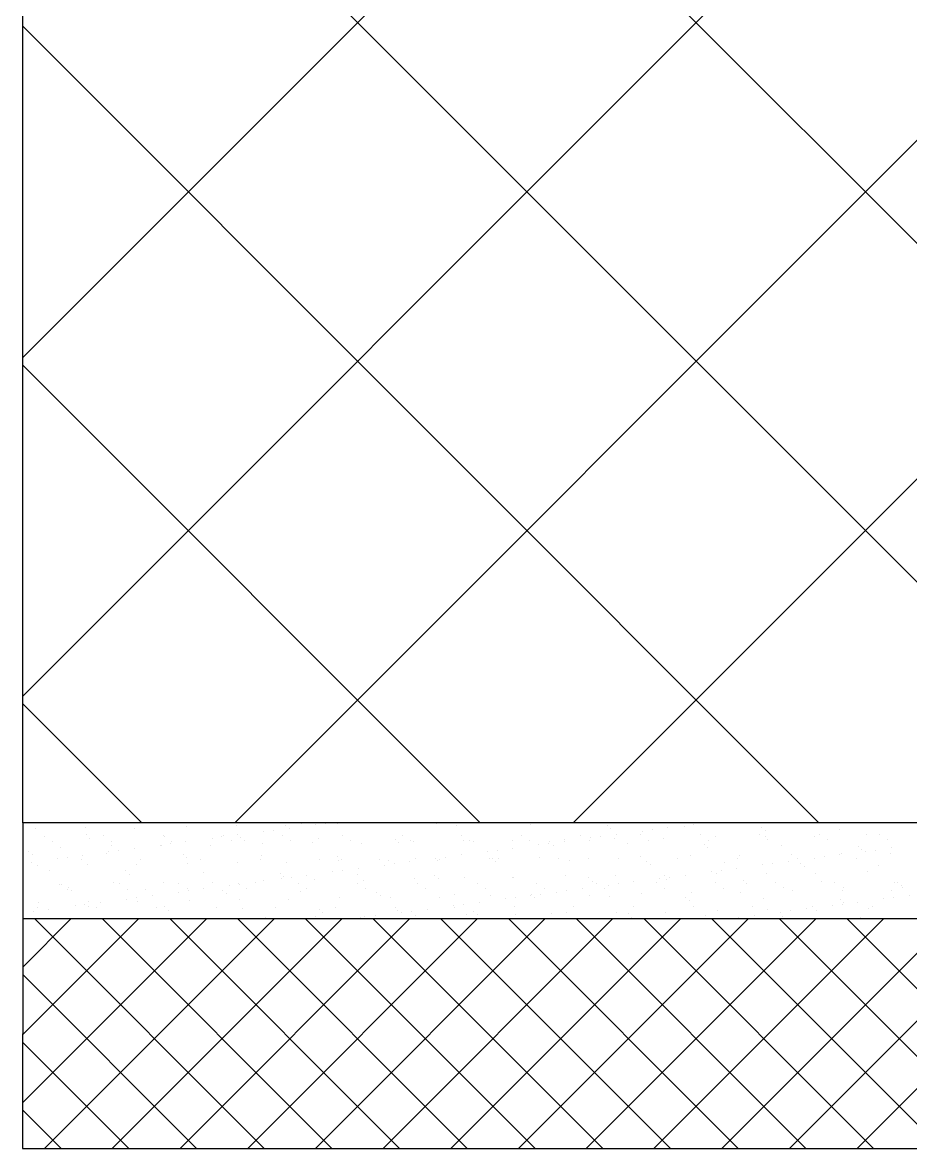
# Model space of a CAD drawing. Header units: metres. Extents: x 668617 to 675126, y 2286318 to 2293677.
# Drawn here: x 672241.303 to 672243.621, y 2287839.44 to 2287842.378 of the extents above; entities that cross this region are included whole.
import ezdxf

# ---------------------------------------------------------------- set-up
doc = ezdxf.new("R2010")
doc.units = ezdxf.units.M
doc.header["$MEASUREMENT"] = 0
doc.layers.add('DMTG_SECCIONES_VIALES', color=250, linetype='Continuous')

msp = doc.modelspace()

# ---------------------------------------------------------------- linework, layer by layer
at = {"layer": 'DMTG_SECCIONES_VIALES', "color": 252, "linetype": 'Continuous', "true_color": 0x939598}
for p, q in [((672241.30355, 2287841.5041), (672245.93922, 2287846.13977)), ((672241.30355, 2287840.62021), (672246.30355, 2287845.62021)), ((672241.85699, 2287840.28977), (672246.30355, 2287844.73633)), ((672245.14971, 2287840.28977), (672241.30355, 2287844.13593)), ((672242.74087, 2287840.28977), (672246.30355, 2287843.85245)), ((672244.26583, 2287840.28977), (672241.30355, 2287843.25205)), ((672243.38194, 2287840.28977), (672241.30355, 2287842.36816)), ((672242.49806, 2287840.28977), (672241.30355, 2287841.48428)), ((672241.61418, 2287840.28977), (672241.30355, 2287840.6004)), ((672241.303, 2287839.55901), (672241.78377, 2287840.03977)), ((672241.30321, 2287839.73599), (672241.60699, 2287840.03977)), ((672241.30341, 2287839.91296), (672241.43021, 2287840.03977)), ((672241.93385, 2287839.43977), (672241.33385, 2287840.03977)), ((672241.36054, 2287839.43977), (672241.96054, 2287840.03977)), ((672242.11062, 2287839.43977), (672241.51062, 2287840.03977)), ((672241.53732, 2287839.43977), (672242.13732, 2287840.03977)), ((672242.2874, 2287839.43977), (672241.6874, 2287840.03977)), ((672241.7141, 2287839.43977), (672242.3141, 2287840.03977)), ((672242.46418, 2287839.43977), (672241.86418, 2287840.03977)), ((672241.89087, 2287839.43977), (672242.49087, 2287840.03977)), ((672242.64095, 2287839.43977), (672242.04095, 2287840.03977)), ((672242.06765, 2287839.43977), (672242.66765, 2287840.03977)), ((672242.81773, 2287839.43977), (672242.21773, 2287840.03977)), ((672242.24443, 2287839.43977), (672242.84443, 2287840.03977)), ((672242.99451, 2287839.43977), (672242.39451, 2287840.03977)), ((672242.4212, 2287839.43977), (672243.0212, 2287840.03977)), ((672243.17128, 2287839.43977), (672242.57128, 2287840.03977)), ((672242.59798, 2287839.43977), (672243.19798, 2287840.03977)), ((672243.34806, 2287839.43977), (672242.74806, 2287840.03977)), ((672242.77476, 2287839.43977), (672243.37476, 2287840.03977)), ((672243.52484, 2287839.43977), (672242.92484, 2287840.03977)), ((672242.95153, 2287839.43977), (672243.55153, 2287840.03977)), ((672243.70161, 2287839.43977), (672243.10161, 2287840.03977)), ((672243.12831, 2287839.43977), (672243.72831, 2287840.03977)), ((672243.87839, 2287839.43977), (672243.27839, 2287840.03977)), ((672243.30509, 2287839.43977), (672243.90509, 2287840.03977)), ((672244.05517, 2287839.43977), (672243.45517, 2287840.03977)), ((672243.48186, 2287839.43977), (672244.08186, 2287840.03977)), ((672241.75707, 2287839.43977), (672241.30338, 2287839.89346)), ((672241.58029, 2287839.43977), (672241.30318, 2287839.71688)), ((672241.40352, 2287839.43977), (672241.30298, 2287839.5403))]:
    msp.add_line(p, q, dxfattribs=at)
at = {"layer": 'DMTG_SECCIONES_VIALES'}
for p, q in [((672241.30355, 2287840.28977), (672241.30355, 2287840.03977)), ((672241.30355, 2287840.03977), (672241.30287, 2287839.43977)), ((672241.30355, 2287840.03977), (672246.30355, 2287840.03977)), ((672241.30287, 2287839.43977), (672246.30355, 2287839.43977))]:
    msp.add_line(p, q, dxfattribs=at)
at = {"layer": 'DMTG_SECCIONES_VIALES', "color": 18, "linetype": 'Continuous', "true_color": 0x000000}
for p, q in [((672242.03244, 2287840.28748), (672242.03244, 2287840.28748)), ((672242.06677, 2287840.28484), (672242.06677, 2287840.28484)), ((672242.09279, 2287840.28827), (672242.09279, 2287840.28827)), ((672242.12526, 2287840.28667), (672242.12526, 2287840.28667)), ((672242.25614, 2287840.28834), (672242.25614, 2287840.28834)), ((672242.38405, 2287840.28773), (672242.38405, 2287840.28773)), ((672242.62934, 2287840.28537), (672242.62934, 2287840.28537)), ((672243.05499, 2287840.28549), (672243.05499, 2287840.28549)), ((672243.08101, 2287840.28891), (672243.08101, 2287840.28891)), ((672241.33761, 2287840.27483), (672241.33761, 2287840.27483)), ((672241.35946, 2287840.25501), (672241.35946, 2287840.25501)), ((672241.46849, 2287840.2765), (672241.46849, 2287840.2765)), ((672241.46982, 2287840.25818), (672241.46982, 2287840.25818)), ((672241.51517, 2287840.25529), (672241.51517, 2287840.25529)), ((672241.59639, 2287840.27589), (672241.59639, 2287840.27589)), ((672241.67088, 2287840.25557), (672241.67088, 2287840.25557)), ((672241.73143, 2287840.28075), (672241.73143, 2287840.28075)), ((672241.82658, 2287840.25585), (672241.82658, 2287840.25585)), ((672241.86231, 2287840.28242), (672241.86231, 2287840.28242)), ((672241.86426, 2287840.25818), (672241.86426, 2287840.25818)), ((672241.93218, 2287840.26712), (672241.93218, 2287840.26712)), ((672241.9582, 2287840.27055), (672241.9582, 2287840.27055)), ((672241.98229, 2287840.25614), (672241.98229, 2287840.25614)), ((672241.99022, 2287840.28181), (672241.99022, 2287840.28181)), ((672241.99885, 2287840.2759), (672241.99885, 2287840.2759)), ((672242.138, 2287840.25642), (672242.138, 2287840.25642)), ((672242.2937, 2287840.2567), (672242.2937, 2287840.2567)), ((672242.43553, 2287840.28134), (672242.43553, 2287840.28134)), ((672242.44941, 2287840.25699), (672242.44941, 2287840.25699)), ((672242.60512, 2287840.25727), (672242.60512, 2287840.25727)), ((672242.76083, 2287840.25755), (672242.76083, 2287840.25755)), ((672242.82941, 2287840.28365), (672242.82941, 2287840.28365)), ((672242.83863, 2287840.2752), (672242.83863, 2287840.2752)), ((672242.85248, 2287840.25883), (672242.85248, 2287840.25883)), ((672242.91653, 2287840.25784), (672242.91653, 2287840.25784)), ((672242.9204, 2287840.26777), (672242.9204, 2287840.26777)), ((672242.94642, 2287840.27119), (672242.94642, 2287840.27119)), ((672242.98707, 2287840.27655), (672242.98707, 2287840.27655)), ((672243.03243, 2287840.27923), (672243.03243, 2287840.27923)), ((672243.07224, 2287840.25812), (672243.07224, 2287840.25812)), ((672243.22795, 2287840.2584), (672243.22795, 2287840.2584)), ((672243.23251, 2287840.27751), (672243.23251, 2287840.27751)), ((672243.24172, 2287840.26906), (672243.24172, 2287840.26906)), ((672243.24229, 2287840.25497), (672243.24229, 2287840.25497)), ((672243.38365, 2287840.25868), (672243.38365, 2287840.25868)), ((672243.43553, 2287840.27309), (672243.43553, 2287840.27309)), ((672243.50524, 2287840.25923), (672243.50524, 2287840.25923)), ((672243.53936, 2287840.25897), (672243.53936, 2287840.25897)), ((672241.38055, 2287840.24157), (672241.38055, 2287840.24157)), ((672241.47904, 2287840.24974), (672241.47904, 2287840.24974)), ((672241.5361, 2287840.22962), (672241.5361, 2287840.22962)), ((672241.53625, 2287840.24186), (672241.53625, 2287840.24186)), ((672241.663, 2287840.23169), (672241.663, 2287840.23169)), ((672241.66697, 2287840.23129), (672241.66697, 2287840.23129)), ((672241.67284, 2287840.25376), (672241.67284, 2287840.25376)), ((672241.68903, 2287840.23511), (672241.68903, 2287840.23511)), ((672241.69196, 2287840.24214), (672241.69196, 2287840.24214)), ((672241.72968, 2287840.24046), (672241.72968, 2287840.24046)), ((672241.79488, 2287840.23068), (672241.79488, 2287840.23068)), ((672241.79759, 2287840.2494), (672241.79759, 2287840.2494)), ((672241.82362, 2287840.25283), (672241.82362, 2287840.25283)), ((672241.84767, 2287840.24242), (672241.84767, 2287840.24242)), ((672241.87292, 2287840.25204), (672241.87292, 2287840.25204)), ((672241.88213, 2287840.2436), (672241.88213, 2287840.2436)), ((672241.92992, 2287840.23554), (672241.92992, 2287840.23554)), ((672242.00337, 2287840.24271), (672242.00337, 2287840.24271)), ((672242.0608, 2287840.23721), (672242.0608, 2287840.23721)), ((672242.07594, 2287840.24762), (672242.07594, 2287840.24762)), ((672242.15908, 2287840.24299), (672242.15908, 2287840.24299)), ((672242.18871, 2287840.2366), (672242.18871, 2287840.2366)), ((672242.27601, 2287840.2459), (672242.27601, 2287840.2459)), ((672242.28523, 2287840.23746), (672242.28523, 2287840.23746)), ((672242.31479, 2287840.24327), (672242.31479, 2287840.24327)), ((672242.32375, 2287840.24146), (672242.32375, 2287840.24146)), ((672242.45463, 2287840.24313), (672242.45463, 2287840.24313)), ((672242.4705, 2287840.24355), (672242.4705, 2287840.24355)), ((672242.47903, 2287840.24148), (672242.47903, 2287840.24148)), ((672242.58254, 2287840.24252), (672242.58254, 2287840.24252)), ((672242.6262, 2287840.24384), (672242.6262, 2287840.24384)), ((672242.65122, 2287840.23233), (672242.65122, 2287840.23233)), ((672242.67725, 2287840.23576), (672242.67725, 2287840.23576)), ((672242.67911, 2287840.23976), (672242.67911, 2287840.23976)), ((672242.68832, 2287840.23132), (672242.68832, 2287840.23132)), ((672242.71758, 2287840.24738), (672242.71758, 2287840.24738)), ((672242.7179, 2287840.24111), (672242.7179, 2287840.24111)), ((672242.78191, 2287840.24412), (672242.78191, 2287840.24412)), ((672242.78581, 2287840.25005), (672242.78581, 2287840.25005)), ((672242.81184, 2287840.25347), (672242.81184, 2287840.25347)), ((672242.84846, 2287840.24905), (672242.84846, 2287840.24905)), ((672242.88213, 2287840.23534), (672242.88213, 2287840.23534)), ((672242.93762, 2287840.2444), (672242.93762, 2287840.2444)), ((672242.97637, 2287840.24844), (672242.97637, 2287840.24844)), ((672243.0822, 2287840.23362), (672243.0822, 2287840.23362)), ((672243.09142, 2287840.22518), (672243.09142, 2287840.22518)), ((672243.09332, 2287840.24469), (672243.09332, 2287840.24469)), ((672243.11141, 2287840.2533), (672243.11141, 2287840.2533)), ((672243.24903, 2287840.24497), (672243.24903, 2287840.24497)), ((672243.28522, 2287840.2292), (672243.28522, 2287840.2292)), ((672243.37019, 2287840.25436), (672243.37019, 2287840.25436)), ((672243.40474, 2287840.24525), (672243.40474, 2287840.24525)), ((672243.48529, 2287840.22748), (672243.48529, 2287840.22748)), ((672243.56045, 2287840.24553), (672243.56045, 2287840.24553)), ((672241.31952, 2287840.2143), (672241.31952, 2287840.2143)), ((672241.32873, 2287840.20585), (672241.32873, 2287840.20585)), ((672241.39382, 2287840.19625), (672241.39382, 2287840.19625)), ((672241.40105, 2287840.22475), (672241.40105, 2287840.22475)), ((672241.41985, 2287840.19967), (672241.41985, 2287840.19967)), ((672241.4605, 2287840.20503), (672241.4605, 2287840.20503)), ((672241.52254, 2287840.20988), (672241.52254, 2287840.20988)), ((672241.52841, 2287840.21397), (672241.52841, 2287840.21397)), ((672241.55444, 2287840.21739), (672241.55444, 2287840.21739)), ((672241.59509, 2287840.22274), (672241.59509, 2287840.22274)), ((672241.72261, 2287840.20816), (672241.72261, 2287840.20816)), ((672241.73183, 2287840.19971), (672241.73183, 2287840.19971)), ((672241.92563, 2287840.20374), (672241.92563, 2287840.20374)), ((672242.1257, 2287840.20202), (672242.1257, 2287840.20202)), ((672242.32873, 2287840.1976), (672242.32873, 2287840.1976)), ((672242.38204, 2287840.19689), (672242.38204, 2287840.19689)), ((672242.40807, 2287840.20032), (672242.40807, 2287840.20032)), ((672242.44872, 2287840.20567), (672242.44872, 2287840.20567)), ((672242.51663, 2287840.21461), (672242.51663, 2287840.21461)), ((672242.52224, 2287840.19625), (672242.52224, 2287840.19625)), ((672242.5288, 2287840.19588), (672242.5288, 2287840.19588)), ((672242.54266, 2287840.21804), (672242.54266, 2287840.21804)), ((672242.58331, 2287840.22339), (672242.58331, 2287840.22339)), ((672242.65312, 2287840.19792), (672242.65312, 2287840.19792)), ((672242.78103, 2287840.19731), (672242.78103, 2287840.19731)), ((672242.85782, 2287840.19576), (672242.85782, 2287840.19576)), ((672242.91607, 2287840.20217), (672242.91607, 2287840.20217)), ((672243.01352, 2287840.19605), (672243.01352, 2287840.19605)), ((672243.04695, 2287840.20384), (672243.04695, 2287840.20384)), ((672243.16923, 2287840.19633), (672243.16923, 2287840.19633)), ((672243.17485, 2287840.20323), (672243.17485, 2287840.20323)), ((672243.3099, 2287840.2081), (672243.3099, 2287840.2081)), ((672243.32494, 2287840.19661), (672243.32494, 2287840.19661)), ((672243.37026, 2287840.19754), (672243.37026, 2287840.19754)), ((672243.39629, 2287840.20096), (672243.39629, 2287840.20096)), ((672243.43694, 2287840.20631), (672243.43694, 2287840.20631)), ((672243.44078, 2287840.20976), (672243.44078, 2287840.20976)), ((672243.48064, 2287840.19689), (672243.48064, 2287840.19689)), ((672243.49451, 2287840.21904), (672243.49451, 2287840.21904)), ((672243.50485, 2287840.21525), (672243.50485, 2287840.21525)), ((672243.53088, 2287840.21868), (672243.53088, 2287840.21868)), ((672243.56868, 2287840.20915), (672243.56868, 2287840.20915)), ((672243.57153, 2287840.22403), (672243.57153, 2287840.22403)), ((672241.32591, 2287840.18731), (672241.32591, 2287840.18731)), ((672241.34076, 2287840.17849), (672241.34076, 2287840.17849)), ((672241.45645, 2287840.19322), (672241.45645, 2287840.19322)), ((672241.47164, 2287840.18016), (672241.47164, 2287840.18016)), ((672241.59954, 2287840.17954), (672241.59954, 2287840.17954)), ((672241.61216, 2287840.1935), (672241.61216, 2287840.1935)), ((672241.73458, 2287840.18441), (672241.73458, 2287840.18441)), ((672241.76787, 2287840.19378), (672241.76787, 2287840.19378)), ((672241.86546, 2287840.18608), (672241.86546, 2287840.18608)), ((672241.92357, 2287840.19407), (672241.92357, 2287840.19407)), ((672241.99337, 2287840.18547), (672241.99337, 2287840.18547)), ((672242.07928, 2287840.19435), (672242.07928, 2287840.19435)), ((672242.12841, 2287840.19033), (672242.12841, 2287840.19033)), ((672242.13492, 2287840.19357), (672242.13492, 2287840.19357)), ((672242.17954, 2287840.17023), (672242.17954, 2287840.17023)), ((672242.23499, 2287840.19463), (672242.23499, 2287840.19463)), ((672242.24746, 2287840.17917), (672242.24746, 2287840.17917)), ((672242.25929, 2287840.192), (672242.25929, 2287840.192)), ((672242.27348, 2287840.1826), (672242.27348, 2287840.1826)), ((672242.31413, 2287840.18795), (672242.31413, 2287840.18795)), ((672242.3872, 2287840.19139), (672242.3872, 2287840.19139)), ((672242.39069, 2287840.19491), (672242.39069, 2287840.19491)), ((672242.53801, 2287840.18744), (672242.53801, 2287840.18744)), ((672242.5464, 2287840.1952), (672242.5464, 2287840.1952)), ((672242.70211, 2287840.19548), (672242.70211, 2287840.19548)), ((672242.73182, 2287840.19146), (672242.73182, 2287840.19146)), ((672242.93189, 2287840.18974), (672242.93189, 2287840.18974)), ((672242.94111, 2287840.1813), (672242.94111, 2287840.1813)), ((672243.13491, 2287840.18532), (672243.13491, 2287840.18532)), ((672243.16776, 2287840.17088), (672243.16776, 2287840.17088)), ((672243.23568, 2287840.17982), (672243.23568, 2287840.17982)), ((672243.2617, 2287840.18324), (672243.2617, 2287840.18324)), ((672243.30235, 2287840.18859), (672243.30235, 2287840.18859)), ((672243.33499, 2287840.1836), (672243.33499, 2287840.1836)), ((672243.3442, 2287840.17516), (672243.3442, 2287840.17516)), ((672243.53801, 2287840.17918), (672243.53801, 2287840.17918)), ((672241.37223, 2287840.16599), (672241.37223, 2287840.16599)), ((672241.5723, 2287840.16428), (672241.5723, 2287840.16428)), ((672241.58152, 2287840.15583), (672241.58152, 2287840.15583)), ((672241.77533, 2287840.15985), (672241.77533, 2287840.15985)), ((672241.93307, 2287840.1392), (672241.93307, 2287840.1392)), ((672241.9754, 2287840.15814), (672241.9754, 2287840.15814)), ((672241.97828, 2287840.14373), (672241.97828, 2287840.14373)), ((672241.98461, 2287840.14969), (672241.98461, 2287840.14969)), ((672242.0043, 2287840.14716), (672242.0043, 2287840.14716)), ((672242.04495, 2287840.15251), (672242.04495, 2287840.15251)), ((672242.06395, 2287840.14087), (672242.06395, 2287840.14087)), ((672242.11287, 2287840.16145), (672242.11287, 2287840.16145)), ((672242.13889, 2287840.16488), (672242.13889, 2287840.16488)), ((672242.17842, 2287840.15371), (672242.17842, 2287840.15371)), ((672242.19186, 2287840.14026), (672242.19186, 2287840.14026)), ((672242.3269, 2287840.14512), (672242.3269, 2287840.14512)), ((672242.37849, 2287840.152), (672242.37849, 2287840.152)), ((672242.38771, 2287840.14355), (672242.38771, 2287840.14355)), ((672242.45778, 2287840.14679), (672242.45778, 2287840.14679)), ((672242.58151, 2287840.14758), (672242.58151, 2287840.14758)), ((672242.58569, 2287840.14618), (672242.58569, 2287840.14618)), ((672242.72073, 2287840.15104), (672242.72073, 2287840.15104)), ((672242.78159, 2287840.14586), (672242.78159, 2287840.14586)), ((672242.7908, 2287840.13741), (672242.7908, 2287840.13741)), ((672242.85161, 2287840.15271), (672242.85161, 2287840.15271)), ((672242.9665, 2287840.14438), (672242.9665, 2287840.14438)), ((672242.97952, 2287840.1521), (672242.97952, 2287840.1521)), ((672242.98461, 2287840.14144), (672242.98461, 2287840.14144)), ((672242.99252, 2287840.14781), (672242.99252, 2287840.14781)), ((672243.03317, 2287840.15316), (672243.03317, 2287840.15316)), ((672243.10109, 2287840.1621), (672243.10109, 2287840.1621)), ((672243.11456, 2287840.15696), (672243.11456, 2287840.15696)), ((672243.12711, 2287840.16552), (672243.12711, 2287840.16552)), ((672243.18468, 2287840.13972), (672243.18468, 2287840.13972)), ((672243.24544, 2287840.15863), (672243.24544, 2287840.15863)), ((672243.37334, 2287840.15802), (672243.37334, 2287840.15802)), ((672243.50839, 2287840.16289), (672243.50839, 2287840.16289)), ((672241.39984, 2287840.1298), (672241.39984, 2287840.1298)), ((672241.4042, 2287840.12841), (672241.4042, 2287840.12841)), ((672241.42093, 2287840.11637), (672241.42093, 2287840.11637)), ((672241.422, 2287840.12039), (672241.422, 2287840.12039)), ((672241.43121, 2287840.11195), (672241.43121, 2287840.11195)), ((672241.53925, 2287840.13328), (672241.53925, 2287840.13328)), ((672241.55555, 2287840.13008), (672241.55555, 2287840.13008)), ((672241.57663, 2287840.11665), (672241.57663, 2287840.11665)), ((672241.62502, 2287840.11597), (672241.62502, 2287840.11597)), ((672241.67012, 2287840.13495), (672241.67012, 2287840.13495)), ((672241.7091, 2287840.1083), (672241.7091, 2287840.1083)), ((672241.71126, 2287840.13037), (672241.71126, 2287840.13037)), ((672241.73234, 2287840.11693), (672241.73234, 2287840.11693)), ((672241.73513, 2287840.11172), (672241.73513, 2287840.11172)), ((672241.77578, 2287840.11707), (672241.77578, 2287840.11707)), ((672241.79803, 2287840.13433), (672241.79803, 2287840.13433)), ((672241.82509, 2287840.11425), (672241.82509, 2287840.11425)), ((672241.84369, 2287840.12602), (672241.84369, 2287840.12602)), ((672241.86696, 2287840.13065), (672241.86696, 2287840.13065)), ((672241.86972, 2287840.12944), (672241.86972, 2287840.12944)), ((672241.88805, 2287840.11722), (672241.88805, 2287840.11722)), ((672241.91036, 2287840.13479), (672241.91036, 2287840.13479)), ((672242.02267, 2287840.13093), (672242.02267, 2287840.13093)), ((672242.02811, 2287840.10983), (672242.02811, 2287840.10983)), ((672242.04376, 2287840.1175), (672242.04376, 2287840.1175)), ((672242.17838, 2287840.13122), (672242.17838, 2287840.13122)), ((672242.19946, 2287840.11778), (672242.19946, 2287840.11778)), ((672242.22819, 2287840.10811), (672242.22819, 2287840.10811)), ((672242.33409, 2287840.1315), (672242.33409, 2287840.1315)), ((672242.35517, 2287840.11807), (672242.35517, 2287840.11807)), ((672242.48979, 2287840.13178), (672242.48979, 2287840.13178)), ((672242.51088, 2287840.11835), (672242.51088, 2287840.11835)), ((672242.6455, 2287840.13206), (672242.6455, 2287840.13206)), ((672242.66658, 2287840.11863), (672242.66658, 2287840.11863)), ((672242.69732, 2287840.10894), (672242.69732, 2287840.10894)), ((672242.72335, 2287840.11237), (672242.72335, 2287840.11237)), ((672242.764, 2287840.11772), (672242.764, 2287840.11772)), ((672242.80121, 2287840.13235), (672242.80121, 2287840.13235)), ((672242.82229, 2287840.11891), (672242.82229, 2287840.11891)), ((672242.83191, 2287840.12666), (672242.83191, 2287840.12666)), ((672242.85794, 2287840.13009), (672242.85794, 2287840.13009)), ((672242.89858, 2287840.13544), (672242.89858, 2287840.13544)), ((672242.95691, 2287840.13263), (672242.95691, 2287840.13263)), ((672242.978, 2287840.1192), (672242.978, 2287840.1192)), ((672243.11262, 2287840.13291), (672243.11262, 2287840.13291)), ((672243.13371, 2287840.11948), (672243.13371, 2287840.11948)), ((672243.1939, 2287840.13127), (672243.1939, 2287840.13127)), ((672243.26833, 2287840.1332), (672243.26833, 2287840.1332)), ((672243.28941, 2287840.11976), (672243.28941, 2287840.11976)), ((672243.31305, 2287840.11175), (672243.31305, 2287840.11175)), ((672243.3877, 2287840.1353), (672243.3877, 2287840.1353)), ((672243.42403, 2287840.13348), (672243.42403, 2287840.13348)), ((672243.44393, 2287840.11342), (672243.44393, 2287840.11342)), ((672243.44512, 2287840.12005), (672243.44512, 2287840.12005)), ((672243.57183, 2287840.11281), (672243.57183, 2287840.11281)), ((672243.57974, 2287840.13376), (672243.57974, 2287840.13376)), ((672243.58778, 2287840.13358), (672243.58778, 2287840.13358)), ((672243.59699, 2287840.12513), (672243.59699, 2287840.12513)), ((672243.60083, 2287840.12033), (672243.60083, 2287840.12033)), ((672241.34391, 2287840.08215), (672241.34391, 2287840.08215)), ((672241.47479, 2287840.08382), (672241.47479, 2287840.08382)), ((672241.5066, 2287840.08164), (672241.5066, 2287840.08164)), ((672241.57451, 2287840.09058), (672241.57451, 2287840.09058)), ((672241.60054, 2287840.094), (672241.60054, 2287840.094)), ((672241.60269, 2287840.0832), (672241.60269, 2287840.0832)), ((672241.64119, 2287840.09936), (672241.64119, 2287840.09936)), ((672241.73773, 2287840.08807), (672241.73773, 2287840.08807)), ((672241.83431, 2287840.10581), (672241.83431, 2287840.10581)), ((672241.86861, 2287840.08974), (672241.86861, 2287840.08974)), ((672241.99652, 2287840.08912), (672241.99652, 2287840.08912)), ((672242.13156, 2287840.09399), (672242.13156, 2287840.09399)), ((672242.2374, 2287840.09967), (672242.2374, 2287840.09967)), ((672242.26244, 2287840.09566), (672242.26244, 2287840.09566)), ((672242.39035, 2287840.09505), (672242.39035, 2287840.09505)), ((672242.43121, 2287840.10369), (672242.43121, 2287840.10369)), ((672242.49482, 2287840.08228), (672242.49482, 2287840.08228)), ((672242.52539, 2287840.09991), (672242.52539, 2287840.09991)), ((672242.56273, 2287840.09122), (672242.56273, 2287840.09122)), ((672242.58876, 2287840.09465), (672242.58876, 2287840.09465)), ((672242.62941, 2287840.1), (672242.62941, 2287840.1)), ((672242.63128, 2287840.10197), (672242.63128, 2287840.10197)), ((672242.6405, 2287840.09353), (672242.6405, 2287840.09353)), ((672242.65627, 2287840.10158), (672242.65627, 2287840.10158)), ((672242.78418, 2287840.10097), (672242.78418, 2287840.10097)), ((672242.8343, 2287840.09755), (672242.8343, 2287840.09755)), ((672242.91922, 2287840.10583), (672242.91922, 2287840.10583)), ((672243.03437, 2287840.09583), (672243.03437, 2287840.09583)), ((672243.04359, 2287840.08739), (672243.04359, 2287840.08739)), ((672243.0501, 2287840.1075), (672243.0501, 2287840.1075)), ((672243.178, 2287840.10689), (672243.178, 2287840.10689)), ((672243.2374, 2287840.09141), (672243.2374, 2287840.09141)), ((672243.43747, 2287840.08969), (672243.43747, 2287840.08969)), ((672243.44668, 2287840.08125), (672243.44668, 2287840.08125)), ((672243.48304, 2287840.08293), (672243.48304, 2287840.08293)), ((672243.55095, 2287840.09187), (672243.55095, 2287840.09187)), ((672243.57698, 2287840.09529), (672243.57698, 2287840.09529)), ((672243.61763, 2287840.10064), (672243.61763, 2287840.10064)), ((672241.30534, 2287840.05514), (672241.30534, 2287840.05514)), ((672241.33136, 2287840.05857), (672241.33136, 2287840.05857)), ((672241.34113, 2287840.06773), (672241.34113, 2287840.06773)), ((672241.37201, 2287840.06392), (672241.37201, 2287840.06392)), ((672241.43992, 2287840.07286), (672241.43992, 2287840.07286)), ((672241.46595, 2287840.07629), (672241.46595, 2287840.07629)), ((672241.47471, 2287840.07209), (672241.47471, 2287840.07209)), ((672241.49683, 2287840.06801), (672241.49683, 2287840.06801)), ((672241.65254, 2287840.06829), (672241.65254, 2287840.06829)), ((672241.67479, 2287840.07037), (672241.67479, 2287840.07037)), ((672241.684, 2287840.06192), (672241.684, 2287840.06192)), ((672241.80825, 2287840.06858), (672241.80825, 2287840.06858)), ((672241.87781, 2287840.06595), (672241.87781, 2287840.06595)), ((672241.96395, 2287840.06886), (672241.96395, 2287840.06886)), ((672242.07788, 2287840.06423), (672242.07788, 2287840.06423)), ((672242.0871, 2287840.05578), (672242.0871, 2287840.05578)), ((672242.11966, 2287840.06914), (672242.11966, 2287840.06914)), ((672242.27537, 2287840.06943), (672242.27537, 2287840.06943)), ((672242.2809, 2287840.05981), (672242.2809, 2287840.05981)), ((672242.29356, 2287840.05578), (672242.29356, 2287840.05578)), ((672242.31958, 2287840.05921), (672242.31958, 2287840.05921)), ((672242.36023, 2287840.06456), (672242.36023, 2287840.06456)), ((672242.42814, 2287840.0735), (672242.42814, 2287840.0735)), ((672242.43108, 2287840.06971), (672242.43108, 2287840.06971)), ((672242.45417, 2287840.07693), (672242.45417, 2287840.07693)), ((672242.46093, 2287840.05045), (672242.46093, 2287840.05045)), ((672242.48097, 2287840.05809), (672242.48097, 2287840.05809)), ((672242.49019, 2287840.04964), (672242.49019, 2287840.04964)), ((672242.58678, 2287840.06999), (672242.58678, 2287840.06999)), ((672242.58884, 2287840.04984), (672242.58884, 2287840.04984)), ((672242.684, 2287840.05367), (672242.684, 2287840.05367)), ((672242.72388, 2287840.0547), (672242.72388, 2287840.0547)), ((672242.74249, 2287840.07027), (672242.74249, 2287840.07027)), ((672242.85476, 2287840.05637), (672242.85476, 2287840.05637)), ((672242.88407, 2287840.05195), (672242.88407, 2287840.05195)), ((672242.8982, 2287840.07056), (672242.8982, 2287840.07056)), ((672242.98266, 2287840.05576), (672242.98266, 2287840.05576)), ((672243.0539, 2287840.07084), (672243.0539, 2287840.07084)), ((672243.11771, 2287840.06062), (672243.11771, 2287840.06062)), ((672243.20961, 2287840.07112), (672243.20961, 2287840.07112)), ((672243.24859, 2287840.06229), (672243.24859, 2287840.06229)), ((672243.28178, 2287840.05643), (672243.28178, 2287840.05643)), ((672243.3078, 2287840.05985), (672243.3078, 2287840.05985)), ((672243.34845, 2287840.06521), (672243.34845, 2287840.06521)), ((672243.36532, 2287840.07141), (672243.36532, 2287840.07141)), ((672243.37649, 2287840.06168), (672243.37649, 2287840.06168)), ((672243.41636, 2287840.07415), (672243.41636, 2287840.07415)), ((672243.44239, 2287840.07757), (672243.44239, 2287840.07757)), ((672243.51154, 2287840.06654), (672243.51154, 2287840.06654)), ((672243.52102, 2287840.07169), (672243.52102, 2287840.07169)), ((672241.93622, 2287840.04286), (672241.93622, 2287840.04286)), ((672242.0671, 2287840.04453), (672242.0671, 2287840.04453)), ((672242.18499, 2287840.04149), (672242.18499, 2287840.04149)), ((672242.19501, 2287840.04391), (672242.19501, 2287840.04391)), ((672242.22564, 2287840.04684), (672242.22564, 2287840.04684)), ((672242.33005, 2287840.04878), (672242.33005, 2287840.04878)), ((672242.89328, 2287840.0435), (672242.89328, 2287840.0435)), ((672243.08709, 2287840.04753), (672243.08709, 2287840.04753)), ((672243.17321, 2287840.04214), (672243.17321, 2287840.04214)), ((672243.21386, 2287840.04749), (672243.21386, 2287840.04749)), ((672243.28716, 2287840.04581), (672243.28716, 2287840.04581)), ((672243.49018, 2287840.04139), (672243.49018, 2287840.04139))]:
    msp.add_line(p, q, dxfattribs=at)
at = {"layer": 'DMTG_SECCIONES_VIALES'}
for points in [[(672241.30355, 2287840.28977), (672241.30355, 2287846.13977), (672246.30355, 2287846.13977), (672246.30355, 2287840.28977)], [(672246.30355, 2287840.28977), (672241.30355, 2287840.28977)]]:
    msp.add_lwpolyline(points, dxfattribs=at)

doc.saveas('drawing.dxf')
